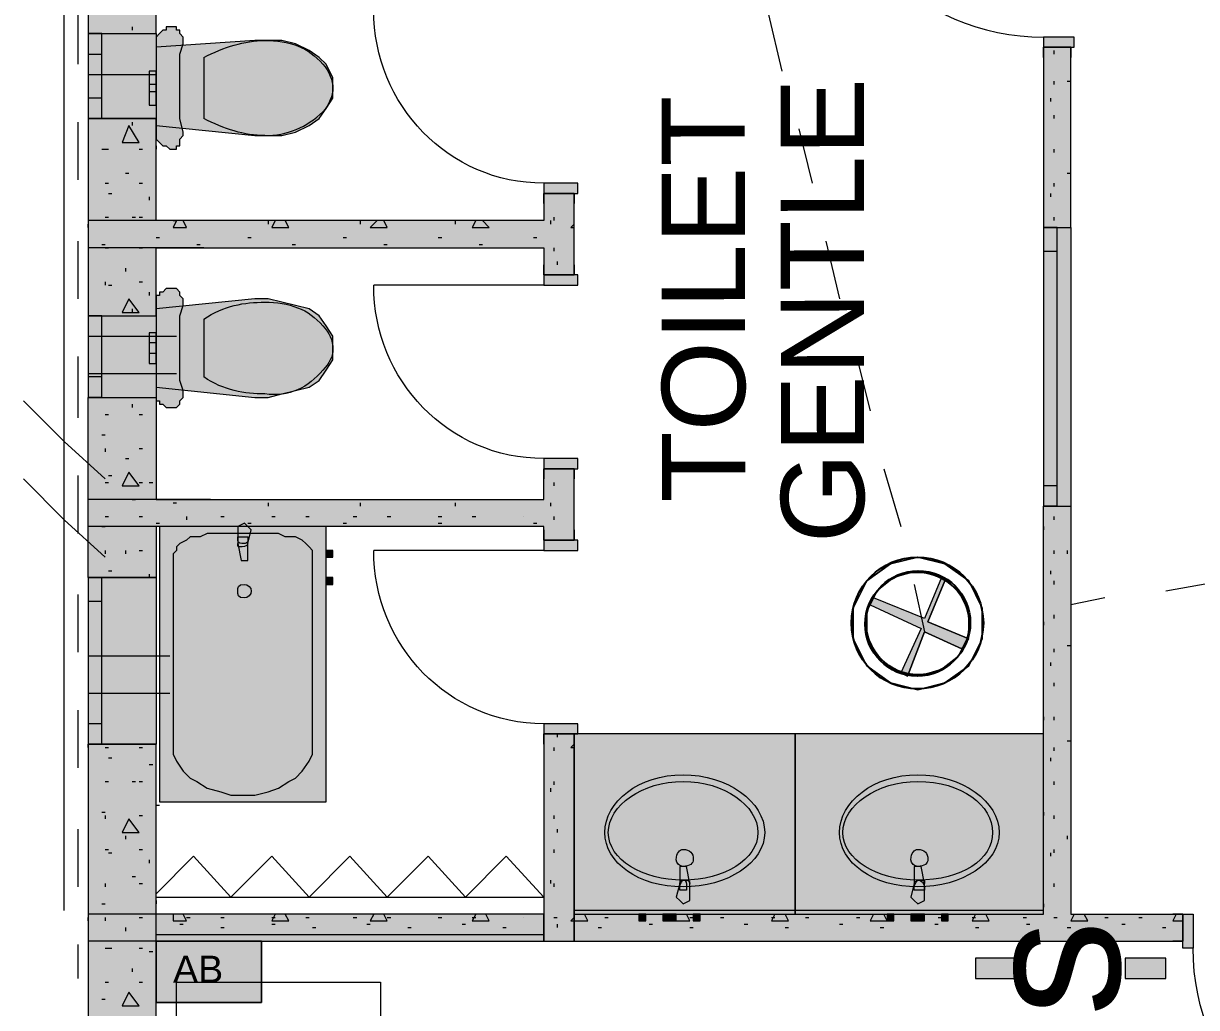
# Model space of a CAD drawing. Header units: inches. Extents: x 0.12 to 8.16, y 2.81 to 8.2.
# Drawn here: x 2.303 to 2.878, y 5.477 to 5.96 of the extents above; entities that cross this region are included whole.
import ezdxf

# ---------------------------------------------------------------- set-up
doc = ezdxf.new("R2010")
doc.units = ezdxf.units.IN
doc.header["$MEASUREMENT"] = 0
for name, color, linetype, true_color in [('PDF_Geometry', 7, 'Continuous', 0x029e21), ('PDF_Solid Fills', 7, 'Continuous', 0xffffff), ('PDF_Text', 7, 'Continuous', 0x5555ff)]:
    doc.layers.add(name, color=color, linetype=linetype, true_color=true_color)
doc.styles.add('PDF F2', font='arial.ttf')

msp = doc.modelspace()

# ---------------------------------------------------------------- hatches: boundary and pattern name
at = {"layer": 'PDF_Solid Fills', "transparency": 33554559}
for points in [[(2.36833, 5.90333), (2.36833, 5.95333), (2.37, 5.955), (2.37, 5.955), (2.37167, 5.95667), (2.37333, 5.95667), (2.37333, 5.95833), (2.375, 5.95833), (2.37667, 5.95833), (2.37667, 5.95833), (2.37833, 5.95833), (2.37833, 5.95667), (2.38, 5.95667), (2.38, 5.955), (2.38, 5.955), (2.38167, 5.95333), (2.38167, 5.95167), (2.38167, 5.95), (2.38, 5.945), (2.38, 5.93833), (2.38, 5.93333), (2.38, 5.92833), (2.38, 5.92333), (2.38, 5.91833), (2.38, 5.91333), (2.38167, 5.90667), (2.38167, 5.90667), (2.38167, 5.905), (2.38, 5.90333), (2.38, 5.90167), (2.38, 5.9), (2.37833, 5.9), (2.37833, 5.89833), (2.37667, 5.89833), (2.37667, 5.89833), (2.375, 5.89833), (2.37333, 5.9), (2.37333, 5.9), (2.37167, 5.9), (2.37, 5.90167), (2.37, 5.90167)], [(2.43, 5.905), (2.42333, 5.905), (2.41667, 5.905), (2.36833, 5.91), (2.36833, 5.94833), (2.41667, 5.95167), (2.42333, 5.95167), (2.43, 5.95167), (2.43667, 5.95), (2.44333, 5.94667), (2.44833, 5.94333), (2.45167, 5.94), (2.455, 5.93333), (2.455, 5.92833), (2.455, 5.92333), (2.45167, 5.91833), (2.44833, 5.91333), (2.44333, 5.91), (2.43667, 5.90667)], [(2.36833, 5.775), (2.36833, 5.82667), (2.37, 5.82667), (2.37, 5.82833), (2.37167, 5.82833), (2.37333, 5.83), (2.37333, 5.83), (2.375, 5.83), (2.37667, 5.83), (2.37667, 5.83), (2.37833, 5.83), (2.37833, 5.83), (2.38, 5.82833), (2.38, 5.82833), (2.38, 5.82667), (2.38167, 5.825), (2.38167, 5.82333), (2.38167, 5.82167), (2.38, 5.81667), (2.38, 5.81167), (2.38, 5.80667), (2.38, 5.8), (2.38, 5.795), (2.38, 5.79), (2.38, 5.785), (2.38167, 5.78), (2.38167, 5.77833), (2.38167, 5.77667), (2.38, 5.775), (2.38, 5.77333), (2.38, 5.77333), (2.37833, 5.77167), (2.37833, 5.77167), (2.37667, 5.77167), (2.37667, 5.77167), (2.375, 5.77167), (2.37333, 5.77167), (2.37333, 5.77167), (2.37167, 5.77333), (2.37, 5.77333), (2.37, 5.775)], [(2.43, 5.77833), (2.42333, 5.77667), (2.41667, 5.77667), (2.36833, 5.78167), (2.36833, 5.82), (2.41667, 5.825), (2.42333, 5.825), (2.43, 5.82333), (2.43667, 5.82167), (2.44333, 5.82), (2.44833, 5.81667), (2.45167, 5.81167), (2.455, 5.80667), (2.455, 5.8), (2.455, 5.795), (2.45167, 5.79), (2.44833, 5.785), (2.44333, 5.78167), (2.43667, 5.78)], [(2.445, 5.69833), (2.445, 5.60667), (2.445, 5.60167), (2.44333, 5.59833), (2.44, 5.59333), (2.43667, 5.59), (2.43333, 5.58833), (2.42833, 5.585), (2.42333, 5.58333), (2.41667, 5.58167), (2.41167, 5.58167), (2.405, 5.58167), (2.4, 5.58333), (2.39333, 5.585), (2.38833, 5.58833), (2.385, 5.59), (2.38167, 5.59333), (2.37833, 5.59833), (2.37667, 5.60167), (2.37667, 5.60667), (2.37667, 5.69833), (2.37667, 5.7), (2.37833, 5.70167), (2.37833, 5.70333), (2.38, 5.705), (2.38333, 5.70667), (2.385, 5.70833), (2.38667, 5.70833), (2.39, 5.70833), (2.39333, 5.71), (2.42833, 5.71), (2.43167, 5.70833), (2.435, 5.70833), (2.43667, 5.70833), (2.44, 5.70667), (2.44167, 5.705), (2.44333, 5.70333), (2.445, 5.70167), (2.445, 5.7)], [(2.40833, 5.71167), (2.40833, 5.71333), (2.41167, 5.715), (2.41333, 5.71333), (2.415, 5.71167), (2.41333, 5.705), (2.41333, 5.705), (2.41333, 5.69667), (2.41167, 5.69667), (2.41167, 5.69667), (2.41, 5.69667), (2.41, 5.69667), (2.40833, 5.705), (2.40833, 5.705)], [(2.63, 5.53167), (2.63, 5.53), (2.62667, 5.52833), (2.625, 5.53), (2.62333, 5.53167), (2.625, 5.53833), (2.625, 5.53833), (2.625, 5.54667), (2.62667, 5.54667), (2.62667, 5.54667), (2.62833, 5.54667), (2.62833, 5.54667), (2.63, 5.53833), (2.63, 5.53833)], [(2.745, 5.53167), (2.745, 5.53), (2.74167, 5.52833), (2.74, 5.53), (2.73833, 5.53167), (2.74, 5.53833), (2.74, 5.53833), (2.74, 5.54667), (2.74167, 5.54667), (2.74167, 5.54667), (2.74333, 5.54667), (2.74333, 5.54667), (2.745, 5.53833), (2.745, 5.53833)]]:
    msp.add_hatch(color=256, dxfattribs=at).paths.add_polyline_path(points)
at = {"layer": 'PDF_Solid Fills', "true_color": 0xaaaaaa, "transparency": 33554559}
msp.add_hatch(color=253, dxfattribs=at).paths.add_polyline_path([(2.76667, 5.65833), (2.76333, 5.65333), (2.745, 5.66167), (2.73667, 5.64), (2.73333, 5.64167), (2.74333, 5.66333), (2.71833, 5.675), (2.72, 5.67833), (2.745, 5.66833), (2.75333, 5.68833), (2.755, 5.68667), (2.74667, 5.66667)])

# ---------------------------------------------------------------- linework, layer by layer
at = {"layer": 'PDF_Geometry', "color": 1, "lineweight": 13}
for points in [[(2.32333, 5.525), (2.32333, 5.79333), (2.32333, 6.06333), (2.32333, 6.33167), (2.32333, 6.60167), (2.32333, 6.76333)], [(2.335, 5.955), (2.36833, 5.955)], [(2.335, 5.935), (2.36833, 5.935)], [(2.335, 5.80667), (2.37333, 5.80667), (2.37833, 5.80667)], [(2.335, 5.78833), (2.37333, 5.78833), (2.37833, 5.78833)], [(2.34333, 5.73667), (2.32333, 5.755), (2.30333, 5.775)], [(2.34333, 5.69833), (2.32333, 5.71667), (2.30333, 5.73667)], [(2.335, 5.65), (2.37333, 5.65), (2.375, 5.65)], [(2.335, 5.63167), (2.37333, 5.63167), (2.375, 5.63167)], [(2.36833, 5.53167), (2.40667, 5.53167), (2.445, 5.53167), (2.48333, 5.53167), (2.52167, 5.53167), (2.55833, 5.53167)], [(2.36833, 5.51333), (2.40667, 5.51333), (2.445, 5.51333), (2.48333, 5.51333), (2.52167, 5.51333), (2.55833, 5.51333)]]:
    msp.add_lwpolyline(points, dxfattribs=at)
at = {"layer": 'PDF_Geometry', "color": 30, "lineweight": 13, "true_color": 0xff6600}
for points in [[(2.80333, 6.065), (2.69167, 6.065, 0.414178), (2.80333, 5.95333)], [(2.98833, 5.50667), (2.98833, 5.395, -0.41418), (2.87667, 5.50667)]]:
    msp.add_lwpolyline(points, format="xyb", dxfattribs=at)
at = {"layer": 'PDF_Geometry', "color": 7, "lineweight": 13}
for points in [[(2.57333, 6.015), (2.57333, 6.01), (2.57333, 6.015), (2.55833, 6.015), (2.55833, 6), (2.36833, 6), (2.36833, 6.04333), (2.34167, 6.04333), (2.335, 6.04333), (2.34167, 6.04333), (2.335, 6.04333), (2.335, 5.955), (2.34167, 5.955), (2.36833, 5.955), (2.36833, 5.98667), (2.55833, 5.98667), (2.55833, 5.97167), (2.57333, 5.97167), (2.55833, 5.97167), (2.55833, 5.97667), (2.55833, 5.97167)], [(2.66833, 5.965), (2.675, 5.93667)], [(2.34167, 5.955), (2.36833, 5.955)], [(2.57333, 5.87667), (2.57333, 5.87167), (2.57333, 5.87667), (2.55833, 5.87667), (2.55833, 5.86333), (2.36833, 5.86333), (2.36833, 5.91333), (2.34167, 5.91333), (2.335, 5.91333), (2.34167, 5.91333), (2.335, 5.91333), (2.335, 5.81667), (2.34167, 5.81667), (2.36833, 5.81667), (2.36833, 5.85), (2.55833, 5.85), (2.55833, 5.83667), (2.57333, 5.83667), (2.55833, 5.83667), (2.55833, 5.84167), (2.55833, 5.83667)], [(2.34167, 5.91333), (2.36833, 5.91333)], [(2.68333, 5.90833), (2.69, 5.88167)], [(2.55833, 5.87167), (2.55833, 5.87667), (2.55833, 5.87167), (2.55833, 5.87667), (2.57333, 5.87667), (2.57333, 5.87167)], [(2.57333, 5.83667), (2.57333, 5.87667), (2.55833, 5.87667)], [(2.69667, 5.85333), (2.70333, 5.825)], [(2.55833, 5.84167), (2.55833, 5.83667), (2.57333, 5.83667), (2.57333, 5.84167), (2.57333, 5.83667), (2.57333, 5.84167)], [(2.34167, 5.81667), (2.36833, 5.81667)], [(2.71167, 5.79667), (2.71833, 5.77)], [(2.55833, 5.70667), (2.55833, 5.71167), (2.55833, 5.70667), (2.57333, 5.70667), (2.55833, 5.70667), (2.55833, 5.71333), (2.36833, 5.71333), (2.36833, 5.68833), (2.34167, 5.68833), (2.335, 5.68833), (2.34167, 5.68833), (2.335, 5.68833), (2.335, 5.77667), (2.34167, 5.77667), (2.36833, 5.77667), (2.36833, 5.72667), (2.55833, 5.72667), (2.55833, 5.74167), (2.57333, 5.74167), (2.57333, 5.73667), (2.57333, 5.74167)], [(2.34167, 5.77667), (2.36833, 5.77667)], [(2.55833, 5.73667), (2.55833, 5.74167), (2.55833, 5.73667), (2.55833, 5.74167), (2.57333, 5.74167), (2.57333, 5.73667)], [(2.57333, 5.70667), (2.57333, 5.74167), (2.55833, 5.74167)], [(2.725, 5.74167), (2.73333, 5.71333)], [(2.55833, 5.71167), (2.55833, 5.70667), (2.57333, 5.70667), (2.57333, 5.71167), (2.57333, 5.70667), (2.57333, 5.71167)], [(2.34167, 5.68833), (2.36833, 5.68833)], [(2.74, 5.685), (2.745, 5.66167)], [(2.89167, 5.68667), (2.86333, 5.68167)], [(2.83333, 5.67833), (2.81667, 5.675)], [(2.34167, 5.60667), (2.335, 5.60667), (2.34167, 5.60667), (2.335, 5.60667), (2.335, 5.52333), (2.335, 5.51), (2.335, 5.39667), (2.34167, 5.39667), (2.36833, 5.39667), (2.36833, 5.51), (2.36833, 5.52333), (2.36833, 5.60667), (2.34167, 5.60667), (2.36833, 5.60667)], [(2.57333, 5.61167), (2.55833, 5.61167), (2.55833, 5.60667), (2.55833, 5.61167), (2.57333, 5.61167), (2.57333, 5.60667), (2.57333, 5.61167), (2.57333, 5.60667)], [(2.57333, 5.52333), (2.57333, 5.61167), (2.55833, 5.61167), (2.55833, 5.52333)], [(2.55833, 5.61167), (2.55833, 5.60667)], [(2.335, 5.52333), (2.335, 5.51)], [(2.36833, 5.51), (2.36833, 5.52333)]]:
    msp.add_lwpolyline(points, dxfattribs=at)
at = {"layer": 'PDF_Geometry', "color": 5, "lineweight": 9}
for points in [[(2.33, 5.96833), (2.33, 5.94)], [(2.33, 5.91167), (2.33, 5.88333)], [(2.33, 5.85333), (2.33, 5.825)], [(2.33, 5.79667), (2.33, 5.76667)], [(2.33, 5.73833), (2.33, 5.71)], [(2.33, 5.68), (2.33, 5.65167)], [(2.33, 5.62333), (2.33, 5.595)], [(2.33, 5.565), (2.33, 5.53667)], [(2.33, 5.50833), (2.33, 5.49167)]]:
    msp.add_lwpolyline(points, dxfattribs=at)
at = {"layer": 'PDF_Geometry', "color": 54, "lineweight": 13, "true_color": 0x9f9f00}
for points in [[(2.35667, 5.95833), (2.35667, 5.95667)], [(2.35667, 5.91167), (2.35667, 5.91)], [(2.36833, 5.9), (2.36833, 5.89833)], [(2.34167, 5.89833), (2.34333, 5.89833), (2.345, 5.89833)], [(2.36, 5.89833), (2.36167, 5.89833)], [(2.35333, 5.88667), (2.355, 5.88667)], [(2.34333, 5.88167), (2.345, 5.88167)], [(2.345, 5.87667), (2.34667, 5.87667)], [(2.36, 5.88167), (2.36167, 5.88167)], [(2.365, 5.875), (2.365, 5.87333)], [(2.335, 5.86), (2.335, 5.86167)], [(2.335, 5.86), (2.335, 5.86)], [(2.34333, 5.865), (2.345, 5.865)], [(2.35667, 5.865), (2.35833, 5.865)], [(2.36, 5.865), (2.36167, 5.865)], [(2.37667, 5.86333), (2.37833, 5.86333), (2.37667, 5.86), (2.38333, 5.86), (2.38167, 5.86333)], [(2.42333, 5.86333), (2.42333, 5.86167)], [(2.42667, 5.86333), (2.425, 5.86), (2.43333, 5.86), (2.43167, 5.86333)], [(2.46833, 5.86333), (2.46833, 5.86167)], [(2.47667, 5.86333), (2.47333, 5.86), (2.48167, 5.86), (2.48, 5.86333)], [(2.515, 5.86333), (2.515, 5.86167)], [(2.525, 5.86333), (2.52333, 5.86), (2.53167, 5.86), (2.52833, 5.86333)], [(2.56167, 5.86333), (2.56167, 5.86167)], [(2.56333, 5.865), (2.56333, 5.86333)], [(2.57333, 5.86167), (2.57167, 5.86), (2.57333, 5.86)], [(2.36833, 5.855), (2.37, 5.855)], [(2.41333, 5.855), (2.415, 5.855)], [(2.46, 5.855), (2.46167, 5.855)], [(2.50667, 5.855), (2.50833, 5.855)], [(2.55333, 5.855), (2.555, 5.855)], [(2.34167, 5.85167), (2.34333, 5.85167)], [(2.34333, 5.85), (2.345, 5.85)], [(2.36, 5.85), (2.36167, 5.85)], [(2.38833, 5.85167), (2.39, 5.85167)], [(2.435, 5.85167), (2.43667, 5.85167)], [(2.48, 5.85167), (2.48167, 5.85167)], [(2.52667, 5.85167), (2.52833, 5.85167)], [(2.56333, 5.85), (2.56333, 5.84833)], [(2.565, 5.84333), (2.565, 5.84167)], [(2.35333, 5.84), (2.35333, 5.83833)], [(2.34333, 5.83333), (2.34333, 5.83167)], [(2.345, 5.83167), (2.34667, 5.83167)], [(2.36, 5.83333), (2.36167, 5.83333)], [(2.365, 5.82833), (2.365, 5.82667)], [(2.35667, 5.82), (2.35667, 5.81833)], [(2.335, 5.775), (2.335, 5.77667)], [(2.335, 5.775), (2.335, 5.775)], [(2.35667, 5.77333), (2.35667, 5.77167)], [(2.34333, 5.76833), (2.345, 5.76833)], [(2.36, 5.76833), (2.36167, 5.76833)], [(2.36833, 5.76167), (2.36833, 5.76)], [(2.34167, 5.75833), (2.34333, 5.75833)], [(2.34333, 5.75167), (2.34333, 5.75)], [(2.36, 5.75167), (2.36167, 5.75167)], [(2.35333, 5.74667), (2.355, 5.74667)], [(2.34333, 5.735), (2.345, 5.735)], [(2.345, 5.73833), (2.34667, 5.73833)], [(2.36, 5.735), (2.36167, 5.735)], [(2.365, 5.735), (2.36667, 5.735)], [(2.56333, 5.735), (2.56333, 5.73333)], [(2.35667, 5.72667), (2.35833, 5.72667)], [(2.37667, 5.725), (2.37833, 5.725)], [(2.40167, 5.72667), (2.40333, 5.72667)], [(2.42333, 5.725), (2.42333, 5.72333)], [(2.44833, 5.72667), (2.45, 5.72667)], [(2.46833, 5.725), (2.46833, 5.72333)], [(2.495, 5.72667), (2.49667, 5.72667)], [(2.515, 5.725), (2.515, 5.72333)], [(2.54167, 5.72667), (2.54333, 5.72667)], [(2.56167, 5.725), (2.56167, 5.72333)], [(2.34333, 5.71833), (2.345, 5.71833)], [(2.36, 5.71833), (2.36167, 5.71833)], [(2.38333, 5.71833), (2.38333, 5.71667)], [(2.4, 5.71833), (2.40167, 5.71833)], [(2.425, 5.71833), (2.42667, 5.71833)], [(2.44167, 5.71833), (2.44333, 5.71833)], [(2.465, 5.71833), (2.46667, 5.71833)], [(2.48167, 5.71833), (2.48333, 5.71833)], [(2.50667, 5.71833), (2.50833, 5.71833)], [(2.52333, 5.71833), (2.525, 5.71833)], [(2.54833, 5.71833), (2.54833, 5.71833)], [(2.56333, 5.71833), (2.56333, 5.71667)], [(2.34167, 5.71333), (2.34333, 5.71333)], [(2.36833, 5.715), (2.37, 5.715)], [(2.41333, 5.715), (2.415, 5.715)], [(2.46, 5.715), (2.46167, 5.715)], [(2.50667, 5.715), (2.50833, 5.715)], [(2.55333, 5.715), (2.555, 5.715)], [(2.34333, 5.70167), (2.34333, 5.7)], [(2.35333, 5.70167), (2.35333, 5.7)], [(2.36, 5.70167), (2.36167, 5.70167)], [(2.335, 5.69), (2.335, 5.69167)], [(2.335, 5.69), (2.335, 5.69)], [(2.345, 5.69167), (2.34667, 5.69167)], [(2.365, 5.69), (2.365, 5.68833)], [(2.335, 5.605), (2.335, 5.60667)], [(2.565, 5.61167), (2.565, 5.61)], [(2.57333, 5.60667), (2.57167, 5.605), (2.57333, 5.605)], [(2.335, 5.605), (2.335, 5.605)], [(2.34333, 5.605), (2.345, 5.605)], [(2.36, 5.605), (2.36167, 5.605)], [(2.56333, 5.605), (2.56333, 5.60333)], [(2.345, 5.6), (2.34667, 5.6)], [(2.365, 5.59667), (2.36667, 5.59667)], [(2.34333, 5.58833), (2.345, 5.58833)], [(2.35667, 5.58833), (2.35833, 5.58833)], [(2.36, 5.58833), (2.36167, 5.58833)], [(2.56167, 5.585), (2.56167, 5.58333)], [(2.56333, 5.58833), (2.56333, 5.58667)], [(2.34167, 5.57333), (2.34333, 5.57333)], [(2.36833, 5.57667), (2.37, 5.57667)], [(2.34333, 5.57167), (2.34333, 5.57)], [(2.36, 5.57167), (2.36167, 5.57167)], [(2.56333, 5.57167), (2.56333, 5.57)], [(2.35333, 5.56167), (2.35333, 5.56)], [(2.565, 5.565), (2.565, 5.56333)], [(2.34333, 5.555), (2.345, 5.555)], [(2.36, 5.555), (2.36167, 5.555)], [(2.56333, 5.555), (2.56333, 5.55333)], [(2.345, 5.55333), (2.34667, 5.55333)], [(2.365, 5.55), (2.365, 5.54833)], [(2.34333, 5.53833), (2.34333, 5.53667)], [(2.35667, 5.54167), (2.35833, 5.54167)], [(2.36, 5.53833), (2.36167, 5.53833)], [(2.56167, 5.54), (2.56167, 5.53833)], [(2.56333, 5.53833), (2.56333, 5.53667)], [(2.34167, 5.52833), (2.34333, 5.52833)], [(2.36833, 5.53), (2.36833, 5.52833)], [(2.335, 5.52), (2.335, 5.52167)], [(2.34333, 5.52167), (2.34333, 5.52)], [(2.36, 5.52167), (2.36167, 5.52167)], [(2.56333, 5.52167), (2.565, 5.52167)], [(2.57333, 5.52167), (2.57167, 5.52), (2.57333, 5.52)], [(2.335, 5.52), (2.335, 5.52)], [(2.35333, 5.51667), (2.35333, 5.515)], [(2.565, 5.51833), (2.565, 5.51667)], [(2.34333, 5.50667), (2.345, 5.50667), (2.34667, 5.50667)], [(2.36, 5.50667), (2.36167, 5.50667)], [(2.365, 5.505), (2.36667, 5.505)], [(2.35667, 5.49667), (2.35667, 5.495)], [(2.34333, 5.49), (2.345, 5.49)], [(2.36, 5.49), (2.36167, 5.49)], [(2.34167, 5.48167), (2.34333, 5.48167)], [(2.36833, 5.485), (2.36833, 5.48333)]]:
    msp.add_lwpolyline(points, dxfattribs=at)
at = {"layer": 'PDF_Geometry', "color": 6, "lineweight": 9}
for points in [[(2.36833, 5.90333), (2.37, 5.90167), (2.37167, 5.9), (2.37333, 5.9), (2.375, 5.89833), (2.37667, 5.89833), (2.37833, 5.89833), (2.37833, 5.9), (2.38, 5.9), (2.38, 5.90167), (2.38, 5.90333), (2.38167, 5.905), (2.38167, 5.90667), (2.38, 5.91333), (2.38, 5.91833), (2.38, 5.92333), (2.38, 5.92833), (2.38, 5.93333), (2.38, 5.93833), (2.38, 5.945), (2.38167, 5.95), (2.38167, 5.95167), (2.38167, 5.95333), (2.38, 5.955), (2.38, 5.95667), (2.37833, 5.95667), (2.37833, 5.95833), (2.37667, 5.95833), (2.375, 5.95833), (2.37333, 5.95833), (2.37333, 5.95667), (2.37167, 5.95667), (2.37, 5.955), (2.36833, 5.95333)], [(2.43, 5.905), (2.43667, 5.90667), (2.44333, 5.91), (2.44833, 5.91333), (2.45167, 5.91833), (2.455, 5.92333), (2.455, 5.92833), (2.455, 5.93333), (2.45167, 5.94), (2.44833, 5.94333), (2.44333, 5.94667), (2.43667, 5.95), (2.43, 5.95167), (2.42333, 5.95167), (2.41667, 5.95167), (2.36833, 5.94833), (2.36833, 5.91), (2.41667, 5.905), (2.42333, 5.905)], [(2.36833, 5.775), (2.37, 5.775), (2.37, 5.77333), (2.37167, 5.77333), (2.37333, 5.77167), (2.375, 5.77167), (2.37667, 5.77167), (2.37833, 5.77167), (2.38, 5.77333), (2.38, 5.775), (2.38167, 5.77667), (2.38167, 5.77833), (2.38167, 5.78), (2.38, 5.785), (2.38, 5.79), (2.38, 5.795), (2.38, 5.8), (2.38, 5.80667), (2.38, 5.81167), (2.38, 5.81667), (2.38167, 5.82167), (2.38167, 5.82333), (2.38167, 5.825), (2.38, 5.82667), (2.38, 5.82833), (2.37833, 5.83), (2.37667, 5.83), (2.375, 5.83), (2.37333, 5.83), (2.37167, 5.82833), (2.37, 5.82833), (2.37, 5.82667), (2.36833, 5.82667)], [(2.43, 5.77833), (2.43667, 5.78), (2.44333, 5.78167), (2.44833, 5.785), (2.45167, 5.79), (2.455, 5.795), (2.455, 5.8), (2.455, 5.80667), (2.45167, 5.81167), (2.44833, 5.81667), (2.44333, 5.82), (2.43667, 5.82167), (2.43, 5.82333), (2.42333, 5.825), (2.41667, 5.825), (2.36833, 5.82), (2.36833, 5.78167), (2.41667, 5.77667), (2.42333, 5.77667)], [(2.365, 5.80333), (2.365, 5.80167), (2.365, 5.8), (2.365, 5.79833), (2.36833, 5.79833), (2.36833, 5.8), (2.36833, 5.80167), (2.36833, 5.80333), (2.36833, 5.80667), (2.36833, 5.80833), (2.365, 5.80833), (2.365, 5.80667)], [(2.37, 5.71333), (2.37, 5.57833), (2.45167, 5.57833), (2.45167, 5.71333)], [(2.445, 5.69833), (2.445, 5.7), (2.445, 5.70167), (2.44333, 5.70333), (2.44167, 5.705), (2.44, 5.70667), (2.43667, 5.70833), (2.435, 5.70833), (2.43167, 5.70833), (2.42833, 5.71), (2.39333, 5.71), (2.39, 5.70833), (2.38667, 5.70833), (2.385, 5.70833), (2.38333, 5.70667), (2.38, 5.705), (2.37833, 5.70333), (2.37833, 5.70167), (2.37667, 5.7), (2.37667, 5.69833), (2.37667, 5.60667), (2.37667, 5.60167), (2.37833, 5.59833), (2.38167, 5.59333), (2.385, 5.59), (2.38833, 5.58833), (2.39333, 5.585), (2.4, 5.58333), (2.405, 5.58167), (2.41167, 5.58167), (2.41667, 5.58167), (2.42333, 5.58333), (2.42833, 5.585), (2.43333, 5.58833), (2.43667, 5.59), (2.44, 5.59333), (2.44333, 5.59833), (2.445, 5.60167), (2.445, 5.60667)], [(2.40833, 5.71167), (2.40833, 5.705), (2.41, 5.69667), (2.41167, 5.69667), (2.41333, 5.69667), (2.41333, 5.705), (2.415, 5.71167), (2.41333, 5.71333), (2.41167, 5.715), (2.40833, 5.71333)], [(2.45167, 5.70167), (2.45167, 5.69833), (2.455, 5.69833), (2.455, 5.70167)], [(2.45167, 5.68833), (2.45167, 5.685), (2.455, 5.685), (2.455, 5.68833)], [(2.68167, 5.52333), (2.68167, 5.61167), (2.57333, 5.61167), (2.57333, 5.52333)], [(2.80333, 5.52333), (2.80333, 5.61167), (2.68167, 5.61167), (2.68167, 5.52333)], [(2.63, 5.53167), (2.63, 5.53833), (2.62833, 5.54667), (2.62667, 5.54667), (2.625, 5.54667), (2.625, 5.53833), (2.62333, 5.53167), (2.625, 5.53), (2.62667, 5.52833), (2.63, 5.53)], [(2.745, 5.53167), (2.745, 5.53833), (2.74333, 5.54667), (2.74167, 5.54667), (2.74, 5.54667), (2.74, 5.53833), (2.73833, 5.53167), (2.74, 5.53), (2.74167, 5.52833), (2.745, 5.53)], [(2.60833, 5.52333), (2.605, 5.52333), (2.605, 5.52), (2.60833, 5.52)], [(2.62333, 5.52333), (2.61667, 5.52333), (2.61667, 5.52), (2.62333, 5.52)], [(2.635, 5.52333), (2.63167, 5.52333), (2.63167, 5.52), (2.635, 5.52)], [(2.73, 5.52333), (2.72667, 5.52333), (2.72667, 5.52), (2.73, 5.52)], [(2.745, 5.52333), (2.73833, 5.52333), (2.73833, 5.52), (2.745, 5.52)], [(2.75667, 5.52333), (2.75333, 5.52333), (2.75333, 5.52), (2.75667, 5.52)]]:
    msp.add_lwpolyline(points, close=True, dxfattribs=at)
for points in [[(2.37667, 5.95833), (2.37667, 5.95833)], [(2.37, 5.955), (2.37, 5.955)], [(2.38, 5.955), (2.38, 5.955)], [(2.39167, 5.94333), (2.39167, 5.92833), (2.39167, 5.91333)], [(2.36833, 5.93), (2.365, 5.93), (2.365, 5.92833), (2.365, 5.92667), (2.36833, 5.92667), (2.36833, 5.92833), (2.36833, 5.93), (2.36833, 5.93333), (2.36833, 5.93667), (2.365, 5.93667), (2.365, 5.93333), (2.365, 5.93)], [(2.365, 5.93), (2.365, 5.93)], [(2.36833, 5.93), (2.36833, 5.93)], [(2.365, 5.92667), (2.365, 5.92667)], [(2.365, 5.92667), (2.365, 5.92333), (2.365, 5.92), (2.36833, 5.92), (2.36833, 5.92333), (2.36833, 5.92667)], [(2.36833, 5.92667), (2.36833, 5.92667)], [(2.38167, 5.90667), (2.38167, 5.90667)], [(2.37, 5.90167), (2.37, 5.90167)], [(2.37333, 5.9), (2.37333, 5.9)], [(2.37667, 5.89833), (2.37667, 5.89833)], [(2.37333, 5.83), (2.37333, 5.83)], [(2.37667, 5.83), (2.37667, 5.83)], [(2.37833, 5.83), (2.37833, 5.83)], [(2.38, 5.82833), (2.38, 5.82833)], [(2.39167, 5.815), (2.39167, 5.8), (2.39167, 5.78667)], [(2.36833, 5.80333), (2.365, 5.80333)], [(2.365, 5.8), (2.365, 5.8)], [(2.365, 5.79833), (2.365, 5.795), (2.365, 5.79333), (2.36833, 5.79333), (2.36833, 5.795), (2.36833, 5.79833)], [(2.36833, 5.8), (2.36833, 5.8)], [(2.38, 5.77333), (2.38, 5.77333)], [(2.37333, 5.77167), (2.37333, 5.77167)], [(2.37667, 5.77167), (2.37667, 5.77167)], [(2.37833, 5.77167), (2.37833, 5.77167)], [(2.40833, 5.70667), (2.40833, 5.70833), (2.41333, 5.70833), (2.41333, 5.70667)], [(2.40833, 5.705), (2.40833, 5.705)], [(2.41333, 5.705), (2.41333, 5.705)], [(2.41, 5.69667), (2.41, 5.69667)], [(2.41167, 5.69667), (2.41167, 5.69667)], [(2.62667, 5.54667), (2.62667, 5.54667)], [(2.62833, 5.54667), (2.62833, 5.54667)], [(2.74167, 5.54667), (2.74167, 5.54667)], [(2.74333, 5.54667), (2.74333, 5.54667)], [(2.625, 5.53833), (2.625, 5.53833)], [(2.63, 5.53833), (2.63, 5.53833)], [(2.74, 5.53833), (2.74, 5.53833)], [(2.745, 5.53833), (2.745, 5.53833)], [(2.62833, 5.53667), (2.62833, 5.535), (2.625, 5.535), (2.625, 5.53667)], [(2.745, 5.53667), (2.745, 5.535), (2.74, 5.535), (2.74, 5.53667)], [(2.80333, 5.525), (2.68167, 5.525), (2.57333, 5.525)]]:
    msp.add_lwpolyline(points, dxfattribs=at)
at = {"layer": 'PDF_Geometry', "color": 30, "lineweight": 13, "true_color": 0xff6600}
for points in [[(2.335, 5.955), (2.335, 5.91333)], [(2.36833, 5.955), (2.36833, 5.91333)], [(2.335, 5.945), (2.335, 5.92333)], [(2.34167, 5.92333), (2.34167, 5.945)], [(2.80333, 5.86), (2.80333, 5.72333)], [(2.81667, 5.86), (2.81667, 5.72333)], [(2.80333, 5.84833), (2.80333, 5.73333)], [(2.81, 5.73333), (2.81, 5.84833)], [(2.55833, 5.83167), (2.475, 5.83167)], [(2.335, 5.81667), (2.335, 5.77667)], [(2.36833, 5.81667), (2.36833, 5.77667)], [(2.335, 5.80667), (2.335, 5.78667)], [(2.34167, 5.78667), (2.34167, 5.80667)], [(2.55833, 5.70167), (2.475, 5.70167)], [(2.335, 5.68833), (2.335, 5.60667)], [(2.36833, 5.68833), (2.36833, 5.60667)], [(2.335, 5.67667), (2.335, 5.61667)], [(2.34167, 5.61667), (2.34167, 5.67667)]]:
    msp.add_lwpolyline(points, dxfattribs=at)
at = {"layer": 'PDF_Geometry', "color": 30, "lineweight": 9, "true_color": 0xff6600}
for points in [[(2.335, 5.955), (2.335, 5.945), (2.34167, 5.945), (2.34167, 5.955)], [(2.34167, 5.91333), (2.34167, 5.92333), (2.335, 5.92333), (2.335, 5.91333)], [(2.80333, 5.86), (2.80333, 5.84833), (2.81, 5.84833), (2.81, 5.86)], [(2.335, 5.81667), (2.335, 5.80667), (2.34167, 5.80667), (2.34167, 5.81667)], [(2.34167, 5.77667), (2.34167, 5.78667), (2.335, 5.78667), (2.335, 5.77667)], [(2.81, 5.72333), (2.81, 5.73333), (2.80333, 5.73333), (2.80333, 5.72333)], [(2.335, 5.68833), (2.335, 5.67667), (2.34167, 5.67667), (2.34167, 5.68833)], [(2.34167, 5.60667), (2.34167, 5.61667), (2.335, 5.61667), (2.335, 5.60667)]]:
    msp.add_lwpolyline(points, dxfattribs=at)
at = {"layer": 'PDF_Geometry', "color": 7, "lineweight": 13}
for points in [[(2.34167, 5.955), (2.335, 5.955)], [(2.34167, 5.81667), (2.335, 5.81667)], [(2.34167, 5.77667), (2.335, 5.77667)], [(2.55833, 5.51), (2.55833, 5.52333)], [(2.57333, 5.52333), (2.57333, 5.51)], [(2.42, 5.48), (2.42, 5.51), (2.36833, 5.51), (2.36833, 5.48)]]:
    msp.add_lwpolyline(points, close=True, dxfattribs=at)
at = {"layer": 'PDF_Geometry', "color": 30, "lineweight": 9, "true_color": 0xff6600}
for points in [[(2.81833, 5.94833), (2.81833, 5.95333), (2.80333, 5.95333), (2.80333, 5.94833)], [(2.575, 5.87667), (2.575, 5.88167), (2.55833, 5.88167), (2.55833, 5.87667)], [(2.55833, 5.83667), (2.55833, 5.83167), (2.575, 5.83167), (2.575, 5.83667)], [(2.575, 5.74167), (2.575, 5.74667), (2.55833, 5.74667), (2.55833, 5.74167)], [(2.55833, 5.70667), (2.55833, 5.70167), (2.575, 5.70167), (2.575, 5.70667)], [(2.575, 5.61167), (2.575, 5.61667), (2.55833, 5.61667), (2.55833, 5.61167)], [(2.87167, 5.52333), (2.87667, 5.52333), (2.87667, 5.50667), (2.87167, 5.50667)]]:
    msp.add_lwpolyline(points, close=True, dxfattribs=at)
at = {"layer": 'PDF_Geometry', "color": 7, "lineweight": 9}
for points in [[(2.81667, 5.94833), (2.80333, 5.94833), (2.80333, 5.86), (2.81, 5.86), (2.81667, 5.86)], [(2.81667, 5.94333), (2.81667, 5.94833), (2.80333, 5.94833), (2.80333, 5.94333), (2.80333, 5.94833), (2.81667, 5.94833)], [(2.81, 5.86), (2.80333, 5.86)], [(2.81, 5.72333), (2.80333, 5.72333)]]:
    msp.add_lwpolyline(points, close=True, dxfattribs=at)
for points in [[(2.80333, 5.94833), (2.80333, 5.94333)], [(2.81667, 5.94833), (2.81667, 5.94333)], [(2.81, 5.86), (2.81667, 5.86)], [(2.57333, 5.52333), (2.80333, 5.52333), (2.80333, 5.72333), (2.81, 5.72333), (2.81667, 5.72333), (2.81667, 5.52333), (2.87167, 5.52333), (2.87167, 5.51), (2.86667, 5.51), (2.87167, 5.51)], [(2.81, 5.72333), (2.81667, 5.72333)], [(2.335, 5.52333), (2.335, 5.51)], [(2.55833, 5.52333), (2.36833, 5.52333)], [(2.36833, 5.51), (2.87167, 5.51), (2.87167, 5.52333)], [(2.86667, 5.52333), (2.87167, 5.52333), (2.86667, 5.52333), (2.87167, 5.52333), (2.87167, 5.51), (2.86667, 5.51)], [(2.55833, 5.51), (2.57333, 5.51)]]:
    msp.add_lwpolyline(points, dxfattribs=at)
at = {"layer": 'PDF_Geometry', "color": 85, "lineweight": 13, "true_color": 0x68b353}
for points in [[(2.80833, 5.94667), (2.80833, 5.945)], [(2.80333, 5.94333), (2.80333, 5.94167)], [(2.80833, 5.93167), (2.80833, 5.93)], [(2.815, 5.93167), (2.81667, 5.93167)], [(2.80667, 5.92333), (2.80667, 5.92167)], [(2.80833, 5.915), (2.80833, 5.91333)], [(2.80333, 5.89833), (2.80333, 5.89667)], [(2.80833, 5.89833), (2.80833, 5.89667)], [(2.815, 5.88667), (2.81667, 5.88667)], [(2.80667, 5.87667), (2.80667, 5.875)], [(2.80833, 5.88167), (2.80833, 5.88)], [(2.80833, 5.865), (2.80833, 5.86333)], [(2.80833, 5.71833), (2.80833, 5.71667)], [(2.80333, 5.71333), (2.80333, 5.71167)], [(2.80833, 5.70167), (2.80833, 5.7)], [(2.815, 5.70167), (2.815, 5.7)], [(2.80667, 5.69167), (2.80667, 5.69)], [(2.80833, 5.68667), (2.80833, 5.685)], [(2.80833, 5.67), (2.80833, 5.66833)], [(2.80333, 5.66667), (2.80333, 5.665)], [(2.80833, 5.65333), (2.80833, 5.65167)], [(2.815, 5.655), (2.81667, 5.655)], [(2.80667, 5.64667), (2.80667, 5.645)], [(2.80833, 5.63667), (2.80833, 5.635)], [(2.80333, 5.62), (2.80333, 5.61833)], [(2.80833, 5.62), (2.80833, 5.61833)], [(2.815, 5.60833), (2.81667, 5.60833)], [(2.80833, 5.605), (2.80833, 5.60333)], [(2.80667, 5.6), (2.80667, 5.59833)], [(2.80833, 5.58833), (2.80833, 5.58667)], [(2.80333, 5.57333), (2.80333, 5.57167)], [(2.80833, 5.57167), (2.80833, 5.57)], [(2.815, 5.56167), (2.815, 5.56)], [(2.80833, 5.555), (2.80833, 5.55333)], [(2.80667, 5.55333), (2.80667, 5.55167)], [(2.80833, 5.53833), (2.80833, 5.53667)], [(2.80333, 5.52833), (2.80333, 5.52667)], [(2.37667, 5.52333), (2.37667, 5.52), (2.38333, 5.52), (2.38167, 5.52333)], [(2.38333, 5.52167), (2.385, 5.52167)], [(2.4, 5.52167), (2.40167, 5.52167)], [(2.42667, 5.52333), (2.425, 5.52), (2.43333, 5.52), (2.43167, 5.52333)], [(2.425, 5.52167), (2.42667, 5.52167)], [(2.44167, 5.52167), (2.44333, 5.52167)], [(2.465, 5.52167), (2.46667, 5.52167)], [(2.475, 5.52333), (2.47333, 5.52), (2.48167, 5.52), (2.48, 5.52333)], [(2.48167, 5.52167), (2.48333, 5.52167)], [(2.50667, 5.52167), (2.50833, 5.52167)], [(2.525, 5.52333), (2.52333, 5.52), (2.53167, 5.52), (2.53, 5.52333)], [(2.52333, 5.52167), (2.525, 5.52167)], [(2.54833, 5.52167), (2.54833, 5.52167)], [(2.57333, 5.52), (2.58, 5.52), (2.57833, 5.52333)], [(2.57333, 5.52167), (2.57333, 5.52333)], [(2.58833, 5.52167), (2.59, 5.52167)], [(2.605, 5.52167), (2.60667, 5.52167)], [(2.62333, 5.52333), (2.62167, 5.52), (2.63, 5.52), (2.62833, 5.52333)], [(2.63, 5.52167), (2.63167, 5.52167)], [(2.645, 5.52167), (2.64667, 5.52167)], [(2.67167, 5.52333), (2.67, 5.52), (2.67833, 5.52), (2.67667, 5.52333)], [(2.67, 5.52167), (2.67167, 5.52167)], [(2.68667, 5.52167), (2.68833, 5.52167)], [(2.71167, 5.52167), (2.71333, 5.52167)], [(2.72, 5.52333), (2.71833, 5.52), (2.72667, 5.52), (2.725, 5.52333)], [(2.72667, 5.52167), (2.72833, 5.52167)], [(2.75167, 5.52167), (2.75333, 5.52167)], [(2.77, 5.52333), (2.76833, 5.52), (2.77667, 5.52), (2.775, 5.52333)], [(2.76833, 5.52167), (2.77, 5.52167)], [(2.79333, 5.52167), (2.795, 5.52167)], [(2.80833, 5.52167), (2.81, 5.52167)], [(2.81833, 5.52333), (2.81667, 5.52), (2.825, 5.52), (2.82333, 5.52333)], [(2.83333, 5.52167), (2.835, 5.52167)], [(2.85, 5.52167), (2.85167, 5.52167)], [(2.86833, 5.52333), (2.86667, 5.52), (2.87167, 5.52)], [(2.38, 5.51833), (2.38167, 5.51833)], [(2.4, 5.51667), (2.40167, 5.51667)], [(2.425, 5.51833), (2.42667, 5.51833)], [(2.445, 5.51667), (2.44667, 5.51667)], [(2.47167, 5.51833), (2.47333, 5.51833)], [(2.49167, 5.51667), (2.49333, 5.51667)], [(2.51833, 5.51833), (2.52, 5.51833)], [(2.53833, 5.51667), (2.54, 5.51667)], [(2.585, 5.51667), (2.58667, 5.51667)], [(2.61, 5.51833), (2.61167, 5.51833)], [(2.63, 5.51667), (2.63167, 5.51667)], [(2.65667, 5.51833), (2.65833, 5.51833)], [(2.67667, 5.51667), (2.67833, 5.51667)], [(2.70333, 5.51833), (2.705, 5.51833)], [(2.72333, 5.51667), (2.725, 5.51667)], [(2.75, 5.51833), (2.75167, 5.51833)], [(2.77, 5.51667), (2.77167, 5.51667)], [(2.795, 5.51833), (2.79667, 5.51833)], [(2.815, 5.51667), (2.81667, 5.51667)], [(2.84167, 5.51833), (2.84333, 5.51833)], [(2.86167, 5.51667), (2.86333, 5.51667)]]:
    msp.add_lwpolyline(points, dxfattribs=at)
at = {"layer": 'PDF_Geometry', "color": 54, "lineweight": 13, "true_color": 0x9f9f00}
for points in [[(2.355, 5.91), (2.35167, 5.90167), (2.36, 5.90167)], [(2.355, 5.825), (2.35167, 5.81833), (2.36, 5.81833)], [(2.355, 5.74), (2.35167, 5.73333), (2.36, 5.73333)], [(2.355, 5.57), (2.35167, 5.56333), (2.36, 5.56333)], [(2.355, 5.485), (2.35167, 5.47833), (2.36, 5.47833)]]:
    msp.add_lwpolyline(points, close=True, dxfattribs=at)
at = {"layer": 'PDF_Geometry', "color": 251, "lineweight": 9, "true_color": 0x6a6a6a}
for points in [[(2.395, 5.86333), (2.335, 5.86333)], [(2.39167, 5.85), (2.335, 5.85)], [(2.395, 5.72667), (2.335, 5.72667)], [(2.38833, 5.71333), (2.335, 5.71333)], [(2.75333, 5.68833), (2.745, 5.66833), (2.72, 5.67833)], [(2.755, 5.68667), (2.74667, 5.66667), (2.76667, 5.65833)], [(2.71833, 5.675), (2.74333, 5.66333), (2.73333, 5.64167)], [(2.76333, 5.65333), (2.745, 5.66167), (2.73667, 5.64)], [(2.39833, 5.52333), (2.335, 5.52333)], [(2.39833, 5.51), (2.335, 5.51)]]:
    msp.add_lwpolyline(points, dxfattribs=at)
at = {"layer": 'PDF_Geometry', "color": 8, "lineweight": 13, "true_color": 0x7f7f7f}
for points in [[(2.74167, 5.69833), (2.72833, 5.695), (2.71667, 5.68667), (2.71, 5.67333), (2.71, 5.65833), (2.71667, 5.645), (2.72833, 5.63667), (2.74167, 5.63333), (2.755, 5.63667), (2.76667, 5.645), (2.77333, 5.65833), (2.77333, 5.67333), (2.76667, 5.68667), (2.755, 5.695)], [(2.74167, 5.64), (2.75333, 5.64333), (2.76167, 5.65), (2.76667, 5.66), (2.76667, 5.67167), (2.76167, 5.68167), (2.75333, 5.68833), (2.74167, 5.69167), (2.73, 5.68833), (2.72167, 5.68167), (2.71667, 5.67167), (2.71667, 5.66), (2.72167, 5.65), (2.73, 5.64333)], [(2.74167, 5.69167), (2.73, 5.68833), (2.72167, 5.68167), (2.71667, 5.67167), (2.71667, 5.66), (2.72167, 5.65), (2.73, 5.64333), (2.74167, 5.64), (2.75333, 5.64333), (2.76167, 5.65), (2.76667, 5.66), (2.76667, 5.67167), (2.76167, 5.68167), (2.75333, 5.68833)], [(2.76667, 5.65833), (2.74667, 5.66667), (2.755, 5.68667), (2.75333, 5.68833), (2.745, 5.66833), (2.72, 5.67833), (2.71833, 5.675), (2.74333, 5.66333), (2.73333, 5.64167), (2.73667, 5.64), (2.745, 5.66167), (2.76333, 5.65333)], [(2.77, 5.50167), (2.77, 5.49167), (2.79, 5.49167), (2.79, 5.50167)], [(2.84333, 5.50167), (2.84333, 5.49167), (2.86333, 5.49167), (2.86333, 5.50167)]]:
    msp.add_lwpolyline(points, close=True, dxfattribs=at)
at = {"layer": 'PDF_Geometry', "color": 123, "lineweight": 13, "true_color": 0x71cebe}
for points in [[(2.74167, 5.69833), (2.755, 5.695), (2.76667, 5.68667), (2.77333, 5.67333), (2.77333, 5.65833), (2.76667, 5.645), (2.755, 5.63667), (2.74167, 5.63333), (2.72833, 5.63667), (2.71667, 5.645), (2.71, 5.65833), (2.71, 5.67333), (2.71667, 5.68667), (2.72833, 5.695)], [(2.74167, 5.69167), (2.73, 5.68833), (2.72167, 5.68167), (2.71667, 5.67167), (2.71667, 5.66), (2.72167, 5.65), (2.73, 5.64333), (2.74167, 5.64), (2.75333, 5.64333), (2.76167, 5.65), (2.76667, 5.66), (2.76667, 5.67167), (2.76167, 5.68167), (2.75333, 5.68833)]]:
    msp.add_lwpolyline(points, close=True, dxfattribs=at)
at = {"layer": 'PDF_Geometry', "color": 156, "lineweight": 13, "true_color": 0x004080}
msp.add_lwpolyline([(2.55833, 5.53167), (2.54, 5.55167), (2.52, 5.53167), (2.50167, 5.55167), (2.48167, 5.53167), (2.46333, 5.55167), (2.44333, 5.53167), (2.425, 5.55167), (2.405, 5.53167), (2.38667, 5.55167), (2.36833, 5.53333)], dxfattribs=at)
at = {"layer": 'PDF_Geometry', "color": 1, "lineweight": 13}
for points in [[(2.36833, 5.51), (2.42, 5.51), (2.42, 5.48), (2.36833, 5.48)], [(2.37833, 5.49), (2.47833, 5.49), (2.47833, 5.405), (2.37833, 5.405)]]:
    msp.add_lwpolyline(points, close=True, dxfattribs=at)
at = {"layer": 'PDF_Geometry', "color": 251, "lineweight": 9, "true_color": 0x6a6a6a}
for points in [[(2.79, 5.49167), (2.79, 5.50167), (2.77, 5.50167), (2.77, 5.49167)], [(2.86333, 5.49167), (2.86333, 5.50167), (2.84333, 5.50167), (2.84333, 5.49167)]]:
    msp.add_lwpolyline(points, close=True, dxfattribs=at)
at = {"layer": 'PDF_Geometry', "color": 7, "lineweight": 25}
for centre, radius in [((2.74152, 5.66603), 0.03231), ((2.74141, 5.66551), 0.02551), ((2.74192, 5.66615), 0.02551)]:
    msp.add_circle(centre, radius, dxfattribs=at)
at = {"layer": 'PDF_Geometry', "color": 6, "lineweight": 9}
msp.add_arc((2.42168, 5.94521), 0.04021, 269.98216, 314.77792, dxfattribs=at)
at = {"layer": 'PDF_Geometry', "color": 30, "lineweight": 13, "true_color": 0xff6600}
for points in [[(2.55833, 5.88167), (2.51167, 5.88167), (2.475, 5.92), (2.475, 5.96667)], [(2.55833, 5.74667), (2.51167, 5.74667), (2.475, 5.785), (2.475, 5.83167)], [(2.55833, 5.61667), (2.51167, 5.61667), (2.475, 5.655), (2.475, 5.70167)]]:
    msp.add_open_spline(points, degree=3, dxfattribs=at)
at = {"layer": 'PDF_Geometry', "color": 6, "lineweight": 9}
for points in [[(2.39167, 5.94333), (2.40167, 5.94833), (2.41167, 5.95167), (2.42167, 5.95167)], [(2.42167, 5.95167), (2.43333, 5.95167), (2.44333, 5.94833), (2.45, 5.94)], [(2.45, 5.94), (2.45333, 5.93667), (2.455, 5.93167), (2.455, 5.92833)], [(2.455, 5.92833), (2.455, 5.925), (2.45333, 5.92), (2.45, 5.91667)], [(2.42167, 5.905), (2.41167, 5.905), (2.40167, 5.90833), (2.39167, 5.91333)], [(2.39167, 5.815), (2.40167, 5.82167), (2.41167, 5.82333), (2.42167, 5.82333)], [(2.42167, 5.82333), (2.43333, 5.82333), (2.44333, 5.82), (2.45, 5.81167)], [(2.45, 5.81167), (2.45333, 5.80833), (2.455, 5.805), (2.455, 5.8)], [(2.455, 5.8), (2.455, 5.79667), (2.45333, 5.79333), (2.45, 5.79)], [(2.42167, 5.77833), (2.41167, 5.77833), (2.40167, 5.78), (2.39167, 5.78667)], [(2.45, 5.79), (2.44333, 5.78167), (2.43333, 5.77667), (2.42167, 5.77833)], [(2.41167, 5.705), (2.41, 5.705), (2.40833, 5.705), (2.40833, 5.70667)], [(2.41, 5.70333), (2.40833, 5.70333), (2.40833, 5.70333), (2.40833, 5.705)], [(2.41333, 5.705), (2.41333, 5.70333), (2.41, 5.70333), (2.41, 5.70333)], [(2.41333, 5.70667), (2.41333, 5.705), (2.41167, 5.705), (2.41167, 5.705)], [(2.40833, 5.68167), (2.40833, 5.68333), (2.40833, 5.685), (2.41167, 5.685)], [(2.41167, 5.67833), (2.40833, 5.67833), (2.40833, 5.68), (2.40833, 5.68167)], [(2.41167, 5.685), (2.41333, 5.685), (2.415, 5.68333), (2.415, 5.68167)], [(2.415, 5.68167), (2.415, 5.68), (2.41333, 5.67833), (2.41167, 5.67833)], [(2.58833, 5.56333), (2.58833, 5.57833), (2.605, 5.59167), (2.62667, 5.59167)], [(2.62667, 5.59167), (2.64833, 5.59167), (2.66667, 5.57833), (2.66667, 5.56333)], [(2.70333, 5.56333), (2.70333, 5.57833), (2.72, 5.59167), (2.74167, 5.59167)], [(2.74167, 5.59167), (2.76333, 5.59167), (2.78167, 5.57833), (2.78167, 5.56333)], [(2.59, 5.56333), (2.59, 5.57667), (2.60667, 5.58833), (2.62667, 5.58833)], [(2.62667, 5.58833), (2.64667, 5.58833), (2.66333, 5.57667), (2.66333, 5.56333)], [(2.705, 5.56333), (2.705, 5.57667), (2.72167, 5.58833), (2.74167, 5.58833)], [(2.74167, 5.58833), (2.76333, 5.58833), (2.77833, 5.57667), (2.77833, 5.56333)], [(2.62667, 5.53667), (2.605, 5.53667), (2.58833, 5.54833), (2.58833, 5.56333)], [(2.62667, 5.54), (2.60667, 5.54), (2.59, 5.55), (2.59, 5.56333)], [(2.66667, 5.56333), (2.66667, 5.54833), (2.64833, 5.53667), (2.62667, 5.53667)], [(2.66333, 5.56333), (2.66333, 5.55), (2.64667, 5.54), (2.62667, 5.54)], [(2.74167, 5.53667), (2.72, 5.53667), (2.70333, 5.54833), (2.70333, 5.56333)], [(2.74167, 5.54), (2.72167, 5.54), (2.705, 5.55), (2.705, 5.56333)], [(2.78167, 5.56333), (2.78167, 5.54833), (2.76333, 5.53667), (2.74167, 5.53667)], [(2.77833, 5.56333), (2.77833, 5.55), (2.76333, 5.54), (2.74167, 5.54)], [(2.62333, 5.55), (2.62333, 5.55333), (2.625, 5.555), (2.62667, 5.555)], [(2.62667, 5.555), (2.63, 5.555), (2.63167, 5.55333), (2.63167, 5.55)], [(2.73833, 5.55), (2.73833, 5.55333), (2.74, 5.555), (2.74167, 5.555)], [(2.74167, 5.555), (2.745, 5.555), (2.74667, 5.55333), (2.74667, 5.55)], [(2.62667, 5.54667), (2.625, 5.54667), (2.62333, 5.54833), (2.62333, 5.55)], [(2.63167, 5.55), (2.63167, 5.54833), (2.63, 5.54667), (2.62667, 5.54667)], [(2.74167, 5.54667), (2.74, 5.54667), (2.73833, 5.54833), (2.73833, 5.55)], [(2.74667, 5.55), (2.74667, 5.54833), (2.745, 5.54667), (2.74167, 5.54667)], [(2.625, 5.53667), (2.625, 5.53833), (2.62667, 5.54), (2.62667, 5.54)], [(2.625, 5.53833), (2.625, 5.54), (2.62667, 5.54), (2.62833, 5.54)], [(2.62667, 5.54), (2.62833, 5.54), (2.62833, 5.53833), (2.62833, 5.53667)], [(2.62833, 5.54), (2.62833, 5.54), (2.63, 5.54), (2.63, 5.53833)], [(2.74, 5.53667), (2.74, 5.53833), (2.74167, 5.54), (2.74167, 5.54)], [(2.74, 5.53833), (2.74, 5.54), (2.74333, 5.54), (2.74333, 5.54)], [(2.74167, 5.54), (2.74333, 5.54), (2.745, 5.53833), (2.745, 5.53667)], [(2.74333, 5.54), (2.745, 5.54), (2.745, 5.54), (2.745, 5.53833)]]:
    msp.add_open_spline(points, degree=3, dxfattribs=at)
at = {"layer": 'PDF_Solid Fills', "lineweight": 25, "transparency": 33554559}
for points in [[(2.335, 6.04333), (2.36833, 6.04333), (2.335, 5.955), (2.36833, 5.955)], [(2.335, 5.955), (2.36833, 5.955), (2.335, 5.91333), (2.36833, 5.91333)], [(2.335, 5.955), (2.34167, 5.955), (2.335, 5.91333), (2.34167, 5.91333)], [(2.80333, 5.95333), (2.81833, 5.95333), (2.80333, 5.94833), (2.81833, 5.94833)], [(2.80333, 5.94833), (2.81667, 5.94833), (2.80333, 5.86), (2.81667, 5.86)], [(2.365, 5.93667), (2.36833, 5.93667), (2.365, 5.92), (2.36833, 5.92)], [(2.335, 5.91333), (2.36833, 5.91333), (2.335, 5.81667), (2.36833, 5.81667)], [(2.55833, 5.88167), (2.575, 5.88167), (2.55833, 5.87667), (2.575, 5.87667)], [(2.55833, 5.87667), (2.57333, 5.87667), (2.55833, 5.83667), (2.57333, 5.83667)], [(2.36833, 5.86333), (2.55833, 5.86333), (2.36833, 5.85), (2.55833, 5.85)], [(2.80333, 5.86), (2.81667, 5.86), (2.80333, 5.72333), (2.81667, 5.72333)], [(2.80333, 5.86), (2.81, 5.86), (2.80333, 5.72333), (2.81, 5.72333)], [(2.55833, 5.83667), (2.575, 5.83667), (2.55833, 5.83167), (2.575, 5.83167)], [(2.335, 5.81667), (2.36833, 5.81667), (2.335, 5.77667), (2.36833, 5.77667)], [(2.335, 5.81667), (2.34167, 5.81667), (2.335, 5.77667), (2.34167, 5.77667)], [(2.365, 5.80833), (2.36833, 5.80833), (2.365, 5.79333), (2.36833, 5.79333)], [(2.335, 5.77667), (2.36833, 5.77667), (2.335, 5.68833), (2.36833, 5.68833)], [(2.55833, 5.74667), (2.575, 5.74667), (2.55833, 5.74167), (2.575, 5.74167)], [(2.55833, 5.74167), (2.57333, 5.74167), (2.55833, 5.70667), (2.57333, 5.70667)], [(2.36833, 5.72667), (2.55833, 5.72667), (2.36833, 5.71333), (2.55833, 5.71333)], [(2.80333, 5.72333), (2.81667, 5.72333), (2.80333, 5.52333), (2.81667, 5.52333)], [(2.37, 5.71333), (2.45167, 5.71333), (2.37, 5.57833), (2.45167, 5.57833)], [(2.55833, 5.70667), (2.575, 5.70667), (2.55833, 5.70167), (2.575, 5.70167)], [(2.45167, 5.70167), (2.455, 5.70167), (2.45167, 5.69833), (2.455, 5.69833)], [(2.335, 5.68833), (2.36833, 5.68833), (2.335, 5.60667), (2.36833, 5.60667)], [(2.335, 5.68833), (2.34167, 5.68833), (2.335, 5.60667), (2.34167, 5.60667)], [(2.45167, 5.68833), (2.455, 5.68833), (2.45167, 5.685), (2.455, 5.685)], [(2.55833, 5.61667), (2.575, 5.61667), (2.55833, 5.61167), (2.575, 5.61167)], [(2.335, 5.60667), (2.36833, 5.60667), (2.335, 5.52333), (2.36833, 5.52333)], [(2.55833, 5.61167), (2.57333, 5.61167), (2.55833, 5.52333), (2.57333, 5.52333)], [(2.57333, 5.61167), (2.68167, 5.61167), (2.57333, 5.52333), (2.68167, 5.52333)], [(2.68167, 5.61167), (2.80333, 5.61167), (2.68167, 5.52333), (2.80333, 5.52333)], [(2.335, 5.52333), (2.36833, 5.52333), (2.335, 5.51), (2.36833, 5.51)], [(2.36833, 5.52333), (2.55833, 5.52333), (2.36833, 5.51), (2.55833, 5.51)], [(2.55833, 5.52333), (2.57333, 5.52333), (2.55833, 5.51), (2.57333, 5.51)], [(2.57333, 5.52333), (2.87167, 5.52333), (2.57333, 5.51), (2.87167, 5.51)], [(2.605, 5.52333), (2.60833, 5.52333), (2.605, 5.52), (2.60833, 5.52)], [(2.61667, 5.52333), (2.62333, 5.52333), (2.61667, 5.52), (2.62333, 5.52)], [(2.63167, 5.52333), (2.635, 5.52333), (2.63167, 5.52), (2.635, 5.52)], [(2.72667, 5.52333), (2.73, 5.52333), (2.72667, 5.52), (2.73, 5.52)], [(2.73833, 5.52333), (2.745, 5.52333), (2.73833, 5.52), (2.745, 5.52)], [(2.75333, 5.52333), (2.75667, 5.52333), (2.75333, 5.52), (2.75667, 5.52)], [(2.87167, 5.52333), (2.87667, 5.52333), (2.87167, 5.50667), (2.87667, 5.50667)], [(2.335, 5.51), (2.36833, 5.51), (2.335, 5.39667), (2.36833, 5.39667)]]:
    msp.add_solid(points, dxfattribs=at)
at = {"layer": 'PDF_Solid Fills', "color": 17, "lineweight": 25, "true_color": 0x804040, "transparency": 33554559}
msp.add_solid([(2.36833, 5.51), (2.42, 5.51), (2.36833, 5.48), (2.42, 5.48)], dxfattribs=at)
at = {"layer": 'PDF_Solid Fills', "color": 253, "lineweight": 25, "true_color": 0xaaaaaa, "transparency": 33554559}
for points in [[(2.77, 5.50167), (2.79, 5.50167), (2.77, 5.49167), (2.79, 5.49167)], [(2.84333, 5.50167), (2.86333, 5.50167), (2.84333, 5.49167), (2.86333, 5.49167)]]:
    msp.add_solid(points, dxfattribs=at)

# ---------------------------------------------------------------- texts
at = {"layer": 'PDF_Text', "attachment_point": 4, "style": 'PDF F2'}
for s, insert, char_height, rotation in [('GENTLE', (2.69534, 5.70516), 0.040799, 90.04229), ('TOILET', (2.63701, 5.72516), 0.040799, 90.06374), ('s', (2.80758, 5.47332), 0.0672, 89.89919)]:
    msp.add_mtext(s, dxfattribs=dict(at, insert=insert, char_height=char_height, rotation=rotation))
at = {"layer": 'PDF_Text', "color": 7, "true_color": 0xffffff, "insert": (2.37667, 5.49635), "char_height": 0.013175, "attachment_point": 4, "style": 'PDF F2'}
msp.add_mtext('AB', dxfattribs=at)

doc.saveas('drawing.dxf')
